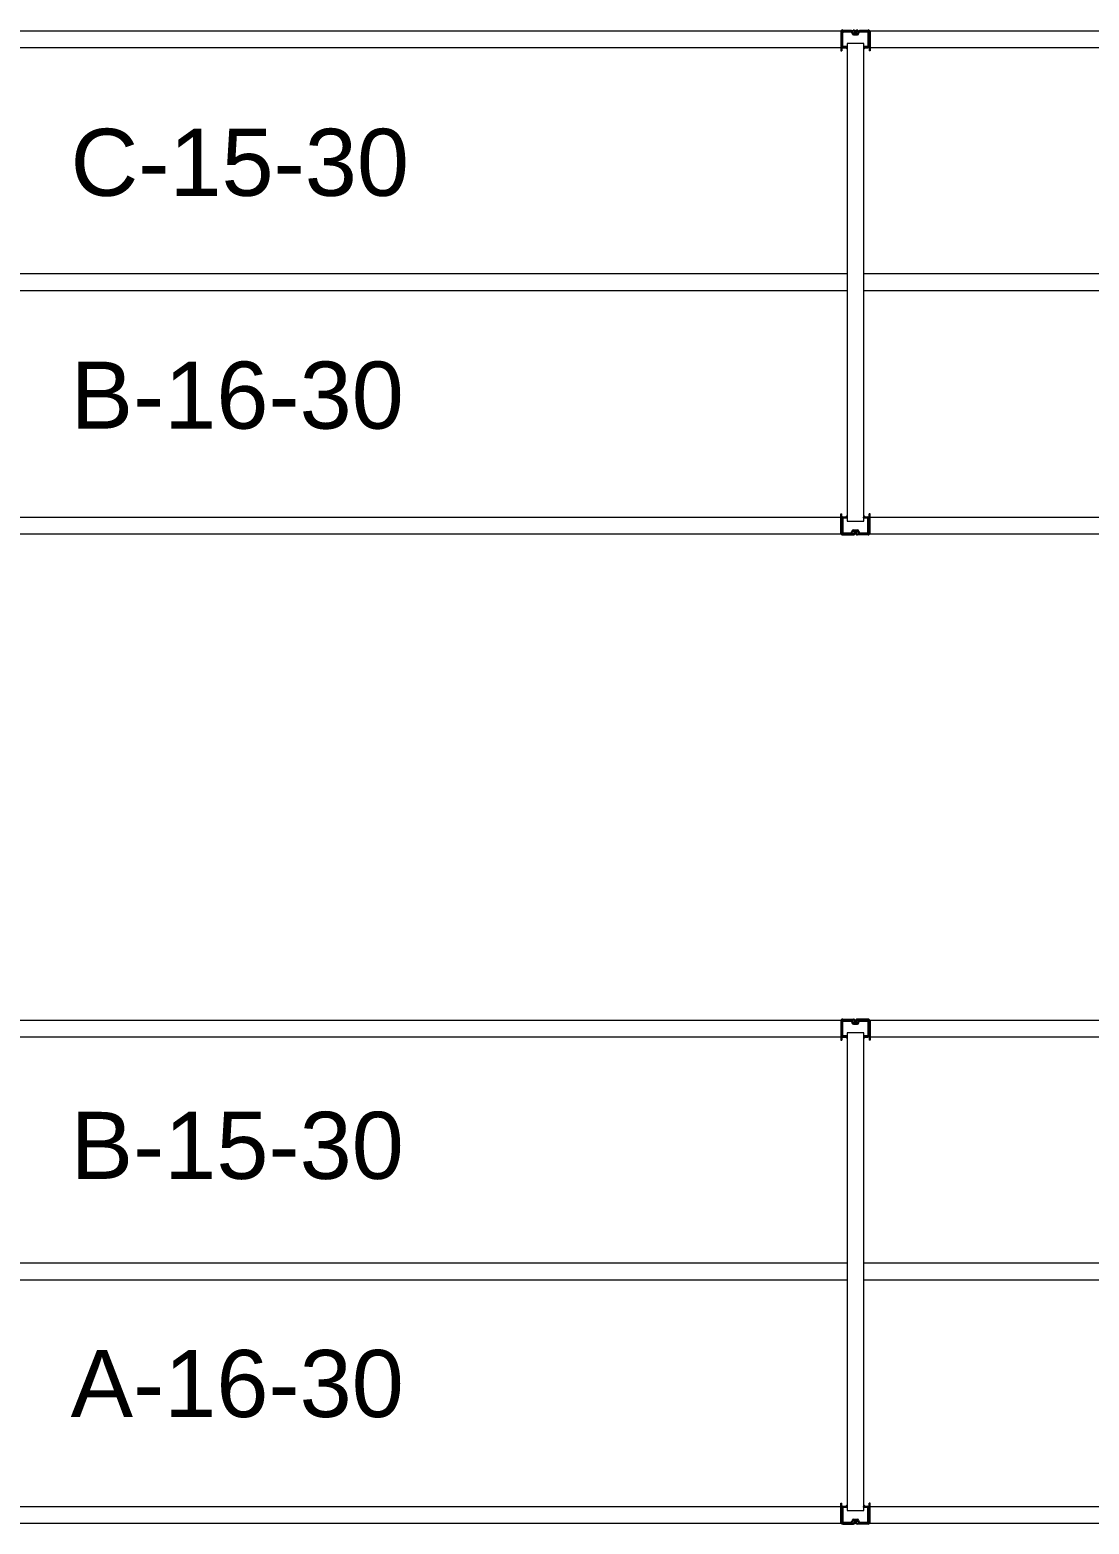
# Model space of a CAD drawing. Header units: inches. Extents: x 2743 to 10591, y -1604 to 5792.
# Drawn here: x 3616.1 to 3742.5, y -746.5 to -568.2 of the extents above; entities that cross this region are included whole.
import ezdxf

# ---------------------------------------------------------------- set-up
doc = ezdxf.new("R2010")
doc.units = ezdxf.units.IN
doc.header["$LTSCALE"] = 0.1875
doc.header["$MEASUREMENT"] = 0
for name, color, linetype, lineweight in [('22 Dimension', 7, 'Continuous', 5), ('32 Echelle', 160, 'Continuous', 15), ('33 Poutre', 30, 'Continuous', 15)]:
    doc.layers.add(name, color=color, linetype=linetype, lineweight=lineweight)
doc.styles.add('arial', font='')
doc.styles.get('arial').set_extended_font_data('Arial')

msp = doc.modelspace()

# ---------------------------------------------------------------- hatches: boundary and pattern name
at = {"layer": '32 Echelle'}
for points in [[(3713.58382, -570.52988), (3713.58382, -570.34238), (3713.39632, -570.34238)], [(3713.58382, -570.52988), (3713.58382, -570.34238), (3713.39632, -570.34238)], [(3715.58382, -570.52988), (3715.58382, -570.34238), (3715.77132, -570.34238)], [(3715.58382, -570.52988), (3715.58382, -570.34238), (3715.77132, -570.34238)], [(3713.58382, -626.15488), (3713.58382, -626.34238), (3713.39632, -626.34238)], [(3713.58382, -626.15488), (3713.58382, -626.34238), (3713.39632, -626.34238)], [(3715.58382, -626.15488), (3715.58382, -626.34238), (3715.77132, -626.34238)], [(3715.58382, -626.15488), (3715.58382, -626.34238), (3715.77132, -626.34238)], [(3713.58382, -688.52988), (3713.58382, -688.34238), (3713.39632, -688.34238)], [(3713.58382, -688.52988), (3713.58382, -688.34238), (3713.39632, -688.34238)], [(3715.58382, -688.52988), (3715.58382, -688.34238), (3715.77132, -688.34238)], [(3715.58382, -688.52988), (3715.58382, -688.34238), (3715.77132, -688.34238)], [(3713.58382, -744.15488), (3713.58382, -744.34238), (3713.39632, -744.34238)], [(3713.58382, -744.15488), (3713.58382, -744.34238), (3713.39632, -744.34238)], [(3715.58382, -744.15488), (3715.58382, -744.34238), (3715.77132, -744.34238)], [(3715.58382, -744.15488), (3715.58382, -744.34238), (3715.77132, -744.34238)]]:
    msp.add_hatch(color=256, dxfattribs=at).paths.add_polyline_path(points)

# ---------------------------------------------------------------- linework, layer by layer
at = {"layer": '22 Dimension'}
for p, q in [((3713.58382, -597.34238), (3567.95882, -597.34238)), ((3861.20882, -597.34238), (3715.58382, -597.34238)), ((3713.58382, -599.34238), (3567.95882, -599.34238)), ((3861.20882, -599.34238), (3715.58382, -599.34238)), ((3713.58382, -715.34238), (3567.95882, -715.34238)), ((3861.20882, -715.34238), (3715.58382, -715.34238)), ((3713.58382, -717.34238), (3567.95882, -717.34238)), ((3861.20882, -717.34238), (3715.58382, -717.34238))]:
    msp.add_line(p, q, dxfattribs=at)
at = {"layer": '32 Echelle', "linetype": 'Continuous', "lineweight": 25}
for p, q in [((3712.95886, -568.52613), (3712.95886, -570.15863)), ((3712.95886, -568.52613), (3712.95886, -570.15863)), ((3713.04886, -570.15863), (3713.04886, -568.52613)), ((3713.04886, -570.15863), (3713.04886, -568.52613)), ((3714.07145, -568.34238), (3713.14261, -568.34238)), ((3714.07145, -568.34238), (3713.14261, -568.34238)), ((3713.14261, -568.43238), (3714.07145, -568.43238)), ((3713.14261, -568.43238), (3714.07145, -568.43238)), ((3714.1611, -568.49872), (3714.20501, -568.64236)), ((3714.1611, -568.49872), (3714.20501, -568.64236)), ((3714.29108, -568.61604), (3714.24717, -568.47241)), ((3714.29108, -568.61604), (3714.24717, -568.47241)), ((3714.92047, -568.47241), (3714.87655, -568.61604)), ((3714.92047, -568.47241), (3714.87655, -568.61604)), ((3714.96262, -568.64236), (3715.00653, -568.49872)), ((3714.96262, -568.64236), (3715.00653, -568.49872)), ((3716.02502, -568.34238), (3715.09619, -568.34238)), ((3716.02502, -568.34238), (3715.09619, -568.34238)), ((3715.09619, -568.43238), (3716.02502, -568.43238)), ((3715.09619, -568.43238), (3716.02502, -568.43238)), ((3716.11877, -568.52613), (3716.11877, -570.15863)), ((3716.11877, -568.52613), (3716.11877, -570.15863)), ((3716.20877, -570.15863), (3716.20877, -568.52613)), ((3716.20877, -570.15863), (3716.20877, -568.52613)), ((3713.55886, -570.25238), (3713.14261, -570.25238)), ((3713.55886, -570.25238), (3713.14261, -570.25238)), ((3713.14261, -570.34238), (3713.55886, -570.34238)), ((3713.14261, -570.34238), (3713.55886, -570.34238)), ((3713.55886, -570.34238), (3713.55886, -570.25238)), ((3713.55886, -570.34238), (3713.55886, -570.25238)), ((3714.7869, -568.68238), (3714.38073, -568.68238)), ((3714.7869, -568.68238), (3714.38073, -568.68238)), ((3714.38073, -568.77238), (3714.7869, -568.77238)), ((3714.38073, -568.77238), (3714.7869, -568.77238)), ((3716.02502, -570.25238), (3715.60877, -570.25238)), ((3715.60877, -570.25238), (3715.60877, -570.34238)), ((3716.02502, -570.25238), (3715.60877, -570.25238)), ((3715.60877, -570.25238), (3715.60877, -570.34238)), ((3715.60877, -570.34238), (3716.02502, -570.34238)), ((3715.60877, -570.34238), (3716.02502, -570.34238)), ((3712.95886, -628.15863), (3712.95886, -626.52613)), ((3712.95886, -628.15863), (3712.95886, -626.52613)), ((3713.04886, -626.52613), (3713.04886, -628.15863)), ((3713.04886, -626.52613), (3713.04886, -628.15863)), ((3713.14261, -626.34238), (3713.55886, -626.34238)), ((3713.14261, -626.34238), (3713.55886, -626.34238)), ((3713.55886, -626.43238), (3713.14261, -626.43238)), ((3713.55886, -626.43238), (3713.14261, -626.43238)), ((3713.55886, -626.34238), (3713.55886, -626.43238)), ((3713.55886, -626.34238), (3713.55886, -626.43238)), ((3715.60877, -626.34238), (3716.02502, -626.34238)), ((3715.60877, -626.43238), (3715.60877, -626.34238)), ((3715.60877, -626.34238), (3716.02502, -626.34238)), ((3715.60877, -626.43238), (3715.60877, -626.34238)), ((3716.02502, -626.43238), (3715.60877, -626.43238)), ((3716.02502, -626.43238), (3715.60877, -626.43238)), ((3716.11877, -628.15863), (3716.11877, -626.52613)), ((3716.11877, -628.15863), (3716.11877, -626.52613)), ((3716.20877, -626.52613), (3716.20877, -628.15863)), ((3716.20877, -626.52613), (3716.20877, -628.15863)), ((3713.14261, -628.25238), (3714.07145, -628.25238)), ((3713.14261, -628.25238), (3714.07145, -628.25238)), ((3714.07145, -628.34238), (3713.14261, -628.34238)), ((3714.07145, -628.34238), (3713.14261, -628.34238)), ((3714.1611, -628.18604), (3714.20501, -628.04241)), ((3714.1611, -628.18604), (3714.20501, -628.04241)), ((3714.29108, -628.06872), (3714.24717, -628.21236)), ((3714.29108, -628.06872), (3714.24717, -628.21236)), ((3714.38073, -627.91238), (3714.7869, -627.91238)), ((3714.38073, -627.91238), (3714.7869, -627.91238)), ((3714.7869, -628.00238), (3714.38073, -628.00238)), ((3714.7869, -628.00238), (3714.38073, -628.00238)), ((3714.92047, -628.21236), (3714.87655, -628.06872)), ((3714.92047, -628.21236), (3714.87655, -628.06872)), ((3714.96262, -628.04241), (3715.00653, -628.18604)), ((3714.96262, -628.04241), (3715.00653, -628.18604)), ((3715.09619, -628.25238), (3716.02502, -628.25238)), ((3715.09619, -628.25238), (3716.02502, -628.25238)), ((3716.02502, -628.34238), (3715.09619, -628.34238)), ((3716.02502, -628.34238), (3715.09619, -628.34238)), ((3712.95886, -686.52613), (3712.95886, -688.15863)), ((3712.95886, -686.52613), (3712.95886, -688.15863)), ((3713.04886, -688.15863), (3713.04886, -686.52613)), ((3713.04886, -688.15863), (3713.04886, -686.52613)), ((3714.07145, -686.34238), (3713.14261, -686.34238)), ((3714.07145, -686.34238), (3713.14261, -686.34238)), ((3713.14261, -686.43238), (3714.07145, -686.43238)), ((3713.14261, -686.43238), (3714.07145, -686.43238)), ((3714.1611, -686.49872), (3714.20501, -686.64236)), ((3714.1611, -686.49872), (3714.20501, -686.64236)), ((3714.29108, -686.61604), (3714.24717, -686.47241)), ((3714.29108, -686.61604), (3714.24717, -686.47241)), ((3714.7869, -686.68238), (3714.38073, -686.68238)), ((3714.7869, -686.68238), (3714.38073, -686.68238)), ((3714.38073, -686.77238), (3714.7869, -686.77238)), ((3714.38073, -686.77238), (3714.7869, -686.77238)), ((3714.92047, -686.47241), (3714.87655, -686.61604)), ((3714.92047, -686.47241), (3714.87655, -686.61604)), ((3714.96262, -686.64236), (3715.00653, -686.49872)), ((3714.96262, -686.64236), (3715.00653, -686.49872)), ((3716.02502, -686.34238), (3715.09619, -686.34238)), ((3716.02502, -686.34238), (3715.09619, -686.34238)), ((3715.09619, -686.43238), (3716.02502, -686.43238)), ((3715.09619, -686.43238), (3716.02502, -686.43238)), ((3716.11877, -686.52613), (3716.11877, -688.15863)), ((3716.11877, -686.52613), (3716.11877, -688.15863)), ((3716.20877, -688.15863), (3716.20877, -686.52613)), ((3716.20877, -688.15863), (3716.20877, -686.52613)), ((3713.55886, -688.25238), (3713.14261, -688.25238)), ((3713.55886, -688.25238), (3713.14261, -688.25238)), ((3713.14261, -688.34238), (3713.55886, -688.34238)), ((3713.14261, -688.34238), (3713.55886, -688.34238)), ((3713.55886, -688.34238), (3713.55886, -688.25238)), ((3713.55886, -688.34238), (3713.55886, -688.25238)), ((3716.02502, -688.25238), (3715.60877, -688.25238)), ((3715.60877, -688.25238), (3715.60877, -688.34238)), ((3716.02502, -688.25238), (3715.60877, -688.25238)), ((3715.60877, -688.25238), (3715.60877, -688.34238)), ((3715.60877, -688.34238), (3716.02502, -688.34238)), ((3715.60877, -688.34238), (3716.02502, -688.34238)), ((3712.95886, -746.15863), (3712.95886, -744.52613)), ((3712.95886, -746.15863), (3712.95886, -744.52613)), ((3713.04886, -744.52613), (3713.04886, -746.15863)), ((3713.04886, -744.52613), (3713.04886, -746.15863)), ((3713.14261, -744.34238), (3713.55886, -744.34238)), ((3713.14261, -744.34238), (3713.55886, -744.34238)), ((3713.55886, -744.43238), (3713.14261, -744.43238)), ((3713.55886, -744.43238), (3713.14261, -744.43238)), ((3713.55886, -744.34238), (3713.55886, -744.43238)), ((3713.55886, -744.34238), (3713.55886, -744.43238)), ((3715.60877, -744.34238), (3716.02502, -744.34238)), ((3715.60877, -744.43238), (3715.60877, -744.34238)), ((3715.60877, -744.34238), (3716.02502, -744.34238)), ((3715.60877, -744.43238), (3715.60877, -744.34238)), ((3716.02502, -744.43238), (3715.60877, -744.43238)), ((3716.02502, -744.43238), (3715.60877, -744.43238)), ((3716.11877, -746.15863), (3716.11877, -744.52613)), ((3716.11877, -746.15863), (3716.11877, -744.52613)), ((3716.20877, -744.52613), (3716.20877, -746.15863)), ((3716.20877, -744.52613), (3716.20877, -746.15863)), ((3713.14261, -746.25238), (3714.07145, -746.25238)), ((3713.14261, -746.25238), (3714.07145, -746.25238)), ((3714.07145, -746.34238), (3713.14261, -746.34238)), ((3714.07145, -746.34238), (3713.14261, -746.34238)), ((3714.1611, -746.18604), (3714.20501, -746.04241)), ((3714.1611, -746.18604), (3714.20501, -746.04241)), ((3714.29108, -746.06872), (3714.24717, -746.21236)), ((3714.29108, -746.06872), (3714.24717, -746.21236)), ((3714.38073, -745.91238), (3714.7869, -745.91238)), ((3714.38073, -745.91238), (3714.7869, -745.91238)), ((3714.7869, -746.00238), (3714.38073, -746.00238)), ((3714.7869, -746.00238), (3714.38073, -746.00238)), ((3714.92047, -746.21236), (3714.87655, -746.06872)), ((3714.92047, -746.21236), (3714.87655, -746.06872)), ((3714.96262, -746.04241), (3715.00653, -746.18604)), ((3714.96262, -746.04241), (3715.00653, -746.18604)), ((3715.09619, -746.25238), (3716.02502, -746.25238)), ((3715.09619, -746.25238), (3716.02502, -746.25238)), ((3716.02502, -746.34238), (3715.09619, -746.34238)), ((3716.02502, -746.34238), (3715.09619, -746.34238))]:
    msp.add_line(p, q, dxfattribs=at)
at = {"layer": '32 Echelle'}
for p, q in [((3713.58382, -570.34238), (3713.39632, -570.34238)), ((3713.58382, -570.52988), (3713.39632, -570.34238)), ((3713.58382, -570.34238), (3713.39632, -570.34238)), ((3713.58382, -570.52988), (3713.39632, -570.34238)), ((3715.58382, -569.84238), (3713.58382, -569.84238)), ((3713.58382, -569.84238), (3713.58382, -626.84238)), ((3715.58382, -569.84238), (3713.58382, -569.84238)), ((3713.58382, -569.84238), (3713.58382, -626.84238)), ((3713.58382, -570.52988), (3713.58382, -570.34238)), ((3713.58382, -570.52988), (3713.58382, -570.34238)), ((3715.58382, -626.84238), (3715.58382, -569.84238)), ((3715.58382, -626.84238), (3715.58382, -569.84238)), ((3715.58382, -570.34238), (3715.77132, -570.34238)), ((3715.58382, -570.52988), (3715.58382, -570.34238)), ((3715.58382, -570.52988), (3715.77132, -570.34238)), ((3715.58382, -570.34238), (3715.77132, -570.34238)), ((3715.58382, -570.52988), (3715.58382, -570.34238)), ((3715.58382, -570.52988), (3715.77132, -570.34238)), ((3713.58382, -626.15488), (3713.39632, -626.34238)), ((3713.58382, -626.15488), (3713.39632, -626.34238)), ((3713.58382, -626.34238), (3713.39632, -626.34238)), ((3713.58382, -626.34238), (3713.39632, -626.34238)), ((3713.58382, -626.15488), (3713.58382, -626.34238)), ((3713.58382, -626.15488), (3713.58382, -626.34238)), ((3713.58382, -626.84238), (3715.58382, -626.84238)), ((3713.58382, -626.84238), (3715.58382, -626.84238)), ((3715.58382, -626.15488), (3715.58382, -626.34238)), ((3715.58382, -626.15488), (3715.77132, -626.34238)), ((3715.58382, -626.15488), (3715.58382, -626.34238)), ((3715.58382, -626.15488), (3715.77132, -626.34238)), ((3715.58382, -626.34238), (3715.77132, -626.34238)), ((3715.58382, -626.34238), (3715.77132, -626.34238)), ((3715.58382, -687.84238), (3713.58382, -687.84238)), ((3713.58382, -687.84238), (3713.58382, -744.84238)), ((3715.58382, -687.84238), (3713.58382, -687.84238)), ((3713.58382, -687.84238), (3713.58382, -744.84238)), ((3715.58382, -744.84238), (3715.58382, -687.84238)), ((3715.58382, -744.84238), (3715.58382, -687.84238)), ((3713.58382, -688.34238), (3713.39632, -688.34238)), ((3713.58382, -688.52988), (3713.39632, -688.34238)), ((3713.58382, -688.34238), (3713.39632, -688.34238)), ((3713.58382, -688.52988), (3713.39632, -688.34238)), ((3713.58382, -688.52988), (3713.58382, -688.34238)), ((3713.58382, -688.52988), (3713.58382, -688.34238)), ((3715.58382, -688.34238), (3715.77132, -688.34238)), ((3715.58382, -688.52988), (3715.58382, -688.34238)), ((3715.58382, -688.52988), (3715.77132, -688.34238)), ((3715.58382, -688.34238), (3715.77132, -688.34238)), ((3715.58382, -688.52988), (3715.58382, -688.34238)), ((3715.58382, -688.52988), (3715.77132, -688.34238)), ((3713.58382, -744.15488), (3713.39632, -744.34238)), ((3713.58382, -744.15488), (3713.39632, -744.34238)), ((3713.58382, -744.34238), (3713.39632, -744.34238)), ((3713.58382, -744.34238), (3713.39632, -744.34238)), ((3713.58382, -744.15488), (3713.58382, -744.34238)), ((3713.58382, -744.15488), (3713.58382, -744.34238)), ((3713.58382, -744.84238), (3715.58382, -744.84238)), ((3713.58382, -744.84238), (3715.58382, -744.84238)), ((3715.58382, -744.15488), (3715.58382, -744.34238)), ((3715.58382, -744.15488), (3715.77132, -744.34238)), ((3715.58382, -744.15488), (3715.58382, -744.34238)), ((3715.58382, -744.15488), (3715.77132, -744.34238)), ((3715.58382, -744.34238), (3715.77132, -744.34238)), ((3715.58382, -744.34238), (3715.77132, -744.34238))]:
    msp.add_line(p, q, dxfattribs=at)
at = {"layer": '32 Echelle', "linetype": 'Continuous', "lineweight": 25}
for centre, radius, start, end in [((3713.14261, -568.52613), 0.18375, 90, 180), ((3713.14261, -568.52613), 0.18375, 90, 180), ((3713.14261, -568.52613), 0.09375, 90, 180), ((3713.14261, -568.52613), 0.09375, 90, 180), ((3714.07145, -568.52613), 0.18375, 17, 90), ((3714.07145, -568.52613), 0.18375, 17, 90), ((3714.07145, -568.52613), 0.09375, 17, 90), ((3714.07145, -568.52613), 0.09375, 17, 90), ((3715.09619, -568.52613), 0.18375, 90, 163), ((3715.09619, -568.52613), 0.18375, 90, 163), ((3715.09619, -568.52613), 0.09375, 90, 163), ((3715.09619, -568.52613), 0.09375, 90, 163), ((3716.02502, -568.52613), 0.18375, 0, 90), ((3716.02502, -568.52613), 0.18375, 0, 90), ((3716.02502, -568.52613), 0.09375, 0, 90), ((3716.02502, -568.52613), 0.09375, 0, 90), ((3713.14261, -570.15863), 0.18375, 180, 270), ((3713.14261, -570.15863), 0.18375, 180, 270), ((3713.14261, -570.15863), 0.09375, 180, 270), ((3713.14261, -570.15863), 0.09375, 180, 270), ((3714.38073, -568.58863), 0.18375, 197, 270), ((3714.38073, -568.58863), 0.18375, 197, 270), ((3714.38073, -568.58863), 0.09375, 197, 270), ((3714.38073, -568.58863), 0.09375, 197, 270), ((3714.7869, -568.58863), 0.09375, 270, 343), ((3714.7869, -568.58863), 0.09375, 270, 343), ((3714.7869, -568.58863), 0.18375, 270, 343), ((3714.7869, -568.58863), 0.18375, 270, 343), ((3716.02502, -570.15863), 0.09375, 270, 0), ((3716.02502, -570.15863), 0.18375, 270, 0), ((3716.02502, -570.15863), 0.09375, 270, 0), ((3716.02502, -570.15863), 0.18375, 270, 0), ((3713.14261, -626.52613), 0.18375, 90, 180), ((3713.14261, -626.52613), 0.18375, 90, 180), ((3713.14261, -626.52613), 0.09375, 90, 180), ((3713.14261, -626.52613), 0.09375, 90, 180), ((3716.02502, -626.52613), 0.18375, 0, 90), ((3716.02502, -626.52613), 0.18375, 0, 90), ((3716.02502, -626.52613), 0.09375, 0, 90), ((3716.02502, -626.52613), 0.09375, 0, 90), ((3713.14261, -628.15863), 0.18375, 180, 270), ((3713.14261, -628.15863), 0.18375, 180, 270), ((3713.14261, -628.15863), 0.09375, 180, 270), ((3713.14261, -628.15863), 0.09375, 180, 270), ((3714.07145, -628.15863), 0.09375, 270, 343), ((3714.07145, -628.15863), 0.09375, 270, 343), ((3714.07145, -628.15863), 0.18375, 270, 343), ((3714.07145, -628.15863), 0.18375, 270, 343), ((3714.38073, -628.09613), 0.18375, 90, 163), ((3714.38073, -628.09613), 0.18375, 90, 163), ((3714.38073, -628.09613), 0.09375, 90, 163), ((3714.38073, -628.09613), 0.09375, 90, 163), ((3714.7869, -628.09613), 0.18375, 17, 90), ((3714.7869, -628.09613), 0.18375, 17, 90), ((3714.7869, -628.09613), 0.09375, 17, 90), ((3714.7869, -628.09613), 0.09375, 17, 90), ((3715.09619, -628.15863), 0.18375, 197, 270), ((3715.09619, -628.15863), 0.18375, 197, 270), ((3715.09619, -628.15863), 0.09375, 197, 270), ((3715.09619, -628.15863), 0.09375, 197, 270), ((3716.02502, -628.15863), 0.09375, 270, 0), ((3716.02502, -628.15863), 0.18375, 270, 0), ((3716.02502, -628.15863), 0.09375, 270, 0), ((3716.02502, -628.15863), 0.18375, 270, 0), ((3713.14261, -686.52613), 0.18375, 90, 180), ((3713.14261, -686.52613), 0.18375, 90, 180), ((3713.14261, -686.52613), 0.09375, 90, 180), ((3713.14261, -686.52613), 0.09375, 90, 180), ((3714.07145, -686.52613), 0.18375, 17, 90), ((3714.07145, -686.52613), 0.18375, 17, 90), ((3714.07145, -686.52613), 0.09375, 17, 90), ((3714.07145, -686.52613), 0.09375, 17, 90), ((3714.38073, -686.58863), 0.18375, 197, 270), ((3714.38073, -686.58863), 0.18375, 197, 270), ((3714.38073, -686.58863), 0.09375, 197, 270), ((3714.38073, -686.58863), 0.09375, 197, 270), ((3714.7869, -686.58863), 0.09375, 270, 343), ((3714.7869, -686.58863), 0.09375, 270, 343), ((3714.7869, -686.58863), 0.18375, 270, 343), ((3714.7869, -686.58863), 0.18375, 270, 343), ((3715.09619, -686.52613), 0.18375, 90, 163), ((3715.09619, -686.52613), 0.18375, 90, 163), ((3715.09619, -686.52613), 0.09375, 90, 163), ((3715.09619, -686.52613), 0.09375, 90, 163), ((3716.02502, -686.52613), 0.18375, 0, 90), ((3716.02502, -686.52613), 0.18375, 0, 90), ((3716.02502, -686.52613), 0.09375, 0, 90), ((3716.02502, -686.52613), 0.09375, 0, 90), ((3713.14261, -688.15863), 0.18375, 180, 270), ((3713.14261, -688.15863), 0.18375, 180, 270), ((3713.14261, -688.15863), 0.09375, 180, 270), ((3713.14261, -688.15863), 0.09375, 180, 270), ((3716.02502, -688.15863), 0.09375, 270, 0), ((3716.02502, -688.15863), 0.18375, 270, 0), ((3716.02502, -688.15863), 0.09375, 270, 0), ((3716.02502, -688.15863), 0.18375, 270, 0), ((3713.14261, -744.52613), 0.18375, 90, 180), ((3713.14261, -744.52613), 0.18375, 90, 180), ((3713.14261, -744.52613), 0.09375, 90, 180), ((3713.14261, -744.52613), 0.09375, 90, 180), ((3716.02502, -744.52613), 0.18375, 0, 90), ((3716.02502, -744.52613), 0.18375, 0, 90), ((3716.02502, -744.52613), 0.09375, 0, 90), ((3716.02502, -744.52613), 0.09375, 0, 90), ((3713.14261, -746.15863), 0.18375, 180, 270), ((3713.14261, -746.15863), 0.18375, 180, 270), ((3713.14261, -746.15863), 0.09375, 180, 270), ((3713.14261, -746.15863), 0.09375, 180, 270), ((3714.07145, -746.15863), 0.09375, 270, 343), ((3714.07145, -746.15863), 0.09375, 270, 343), ((3714.07145, -746.15863), 0.18375, 270, 343), ((3714.07145, -746.15863), 0.18375, 270, 343), ((3714.38073, -746.09613), 0.18375, 90, 163), ((3714.38073, -746.09613), 0.18375, 90, 163), ((3714.38073, -746.09613), 0.09375, 90, 163), ((3714.38073, -746.09613), 0.09375, 90, 163), ((3714.7869, -746.09613), 0.18375, 17, 90), ((3714.7869, -746.09613), 0.18375, 17, 90), ((3714.7869, -746.09613), 0.09375, 17, 90), ((3714.7869, -746.09613), 0.09375, 17, 90), ((3715.09619, -746.15863), 0.18375, 197, 270), ((3715.09619, -746.15863), 0.18375, 197, 270), ((3715.09619, -746.15863), 0.09375, 197, 270), ((3715.09619, -746.15863), 0.09375, 197, 270), ((3716.02502, -746.15863), 0.09375, 270, 0), ((3716.02502, -746.15863), 0.18375, 270, 0), ((3716.02502, -746.15863), 0.09375, 270, 0), ((3716.02502, -746.15863), 0.18375, 270, 0)]:
    msp.add_arc(centre, radius, start, end, dxfattribs=at)
at = {"layer": '33 Poutre'}
for p, q in [((3568.70882, -568.34238), (3712.83382, -568.34238)), ((3712.83382, -568.34238), (3712.83382, -570.34238)), ((3712.83382, -568.46738), (3712.83382, -570.72338)), ((3712.95282, -568.46738), (3712.95282, -570.72338)), ((3714.33982, -568.34238), (3713.07782, -568.34238)), ((3714.46482, -568.68238), (3714.46482, -568.46738)), ((3714.58382, -568.68238), (3714.58382, -568.46738)), ((3714.58382, -568.68238), (3714.58382, -568.46738)), ((3714.70282, -568.68238), (3714.70282, -568.46738)), ((3714.82782, -568.34238), (3716.08982, -568.34238)), ((3716.21482, -568.46738), (3716.21482, -570.72338)), ((3716.33382, -568.34238), (3860.45882, -568.34238)), ((3716.33382, -568.34238), (3716.33382, -570.34238)), ((3716.33382, -568.46738), (3716.33382, -570.72338)), ((3568.70882, -570.34238), (3712.83382, -570.34238)), ((3714.46482, -568.68238), (3714.58382, -568.68238)), ((3714.70282, -568.68238), (3714.58382, -568.68238)), ((3716.33382, -570.34238), (3860.45882, -570.34238)), ((3712.83382, -570.72338), (3712.95282, -570.72338)), ((3716.33382, -570.72338), (3716.21482, -570.72338)), ((3568.70882, -626.34238), (3712.83382, -626.34238)), ((3712.83382, -628.21738), (3712.83382, -625.96138)), ((3712.83382, -625.96138), (3712.95282, -625.96138)), ((3712.83382, -628.34238), (3712.83382, -626.34238)), ((3712.95282, -628.21738), (3712.95282, -625.96138)), ((3716.33382, -625.96138), (3716.21482, -625.96138)), ((3716.21482, -628.21738), (3716.21482, -625.96138)), ((3716.33382, -628.21738), (3716.33382, -625.96138)), ((3716.33382, -626.34238), (3860.45882, -626.34238)), ((3716.33382, -628.34238), (3716.33382, -626.34238)), ((3568.70882, -628.34238), (3712.83382, -628.34238)), ((3714.33982, -628.34238), (3713.07782, -628.34238)), ((3713.07782, -628.46138), (3714.33982, -628.46138)), ((3714.46482, -628.00238), (3714.46482, -628.21738)), ((3714.46482, -628.00238), (3714.58382, -628.00238)), ((3714.58382, -628.00238), (3714.58382, -628.21738)), ((3714.58382, -628.00238), (3714.58382, -628.21738)), ((3714.70282, -628.00238), (3714.58382, -628.00238)), ((3714.70282, -628.00238), (3714.70282, -628.21738)), ((3714.82782, -628.34238), (3716.08982, -628.34238)), ((3716.08982, -628.46138), (3714.82782, -628.46138)), ((3716.33382, -628.34238), (3860.45882, -628.34238)), ((3568.70882, -686.34238), (3712.83382, -686.34238)), ((3712.83382, -686.34238), (3712.83382, -688.34238)), ((3712.83382, -686.46738), (3712.83382, -688.72338)), ((3712.95282, -686.46738), (3712.95282, -688.72338)), ((3713.07782, -686.22338), (3714.33982, -686.22338)), ((3714.33982, -686.34238), (3713.07782, -686.34238)), ((3714.46482, -686.68238), (3714.46482, -686.46738)), ((3714.46482, -686.68238), (3714.58382, -686.68238)), ((3714.58382, -686.68238), (3714.58382, -686.46738)), ((3714.58382, -686.68238), (3714.58382, -686.46738)), ((3714.70282, -686.68238), (3714.58382, -686.68238)), ((3714.70282, -686.68238), (3714.70282, -686.46738)), ((3716.08982, -686.22338), (3714.82782, -686.22338)), ((3714.82782, -686.34238), (3716.08982, -686.34238)), ((3716.21482, -686.46738), (3716.21482, -688.72338)), ((3716.33382, -686.34238), (3860.45882, -686.34238)), ((3716.33382, -686.34238), (3716.33382, -688.34238)), ((3716.33382, -686.46738), (3716.33382, -688.72338)), ((3568.70882, -688.34238), (3712.83382, -688.34238)), ((3712.83382, -688.72338), (3712.95282, -688.72338)), ((3716.33382, -688.72338), (3716.21482, -688.72338)), ((3716.33382, -688.34238), (3860.45882, -688.34238)), ((3568.70882, -744.34238), (3712.83382, -744.34238)), ((3712.83382, -746.21738), (3712.83382, -743.96138)), ((3712.83382, -743.96138), (3712.95282, -743.96138)), ((3712.83382, -746.34238), (3712.83382, -744.34238)), ((3712.95282, -746.21738), (3712.95282, -743.96138)), ((3716.33382, -743.96138), (3716.21482, -743.96138)), ((3716.21482, -746.21738), (3716.21482, -743.96138)), ((3716.33382, -746.21738), (3716.33382, -743.96138)), ((3716.33382, -744.34238), (3860.45882, -744.34238)), ((3716.33382, -746.34238), (3716.33382, -744.34238)), ((3568.70882, -746.34238), (3712.83382, -746.34238)), ((3714.33982, -746.34238), (3713.07782, -746.34238)), ((3713.07782, -746.46138), (3714.33982, -746.46138)), ((3714.46482, -746.00238), (3714.46482, -746.21738)), ((3714.46482, -746.00238), (3714.58382, -746.00238)), ((3714.58382, -746.00238), (3714.58382, -746.21738)), ((3714.58382, -746.00238), (3714.58382, -746.21738)), ((3714.70282, -746.00238), (3714.58382, -746.00238)), ((3714.70282, -746.00238), (3714.70282, -746.21738)), ((3714.82782, -746.34238), (3716.08982, -746.34238)), ((3716.08982, -746.46138), (3714.82782, -746.46138)), ((3716.33382, -746.34238), (3860.45882, -746.34238))]:
    msp.add_line(p, q, dxfattribs=at)
for centre, radius, start, end in [((3713.07782, -568.46738), 0.244, 90, 180), ((3713.07782, -568.46738), 0.125, 90, 180), ((3714.33982, -568.46738), 0.244, 0, 90), ((3714.33982, -568.46738), 0.125, 0, 90), ((3714.82782, -568.46738), 0.244, 90, 180), ((3714.82782, -568.46738), 0.125, 90, 180), ((3716.08982, -568.46738), 0.244, 0, 90), ((3716.08982, -568.46738), 0.125, 0, 90), ((3713.07782, -628.21738), 0.244, 180, 270), ((3713.07782, -628.21738), 0.125, 180, 270), ((3714.33982, -628.21738), 0.125, 270, 0), ((3714.33982, -628.21738), 0.244, 270, 0), ((3714.82782, -628.21738), 0.244, 180, 270), ((3714.82782, -628.21738), 0.125, 180, 270), ((3716.08982, -628.21738), 0.244, 270, 0), ((3716.08982, -628.21738), 0.125, 270, 0), ((3713.07782, -686.46738), 0.244, 90, 180), ((3713.07782, -686.46738), 0.125, 90, 180), ((3714.33982, -686.46738), 0.244, 0, 90), ((3714.33982, -686.46738), 0.125, 0, 90), ((3714.82782, -686.46738), 0.244, 90, 180), ((3714.82782, -686.46738), 0.125, 90, 180), ((3716.08982, -686.46738), 0.244, 0, 90), ((3716.08982, -686.46738), 0.125, 0, 90), ((3713.07782, -746.21738), 0.244, 180, 270), ((3713.07782, -746.21738), 0.125, 180, 270), ((3714.33982, -746.21738), 0.125, 270, 0), ((3714.33982, -746.21738), 0.244, 270, 0), ((3714.82782, -746.21738), 0.244, 180, 270), ((3714.82782, -746.21738), 0.125, 180, 270), ((3716.08982, -746.21738), 0.244, 270, 0), ((3716.08982, -746.21738), 0.125, 270, 0)]:
    msp.add_arc(centre, radius, start, end, dxfattribs=at)

# ---------------------------------------------------------------- texts
at = {"layer": '22 Dimension', "char_height": 8, "attachment_point": 1, "style": 'arial'}
for s, insert in [('{\\fArial Unicode MS|b0|i0|c0|p2;\\C8;C-15-30}', (3620.95972, -580.02001)), ('{\\fArial Unicode MS|b0|i0|c0|p2;\\C8;B-16-30}', (3620.95972, -607.79155)), ('{\\fArial Unicode MS|b0|i0|c0|p2;\\C8;B-15-30}', (3620.95972, -697.28221)), ('{\\fArial Unicode MS|b0|i0|c0|p2;\\C8;A-16-30}', (3620.95972, -725.69167))]:
    msp.add_mtext_dynamic_manual_height_columns(s, width=68.8901007, gutter_width=5, heights=[0], dxfattribs=dict(at, insert=insert))

doc.saveas('drawing.dxf')
